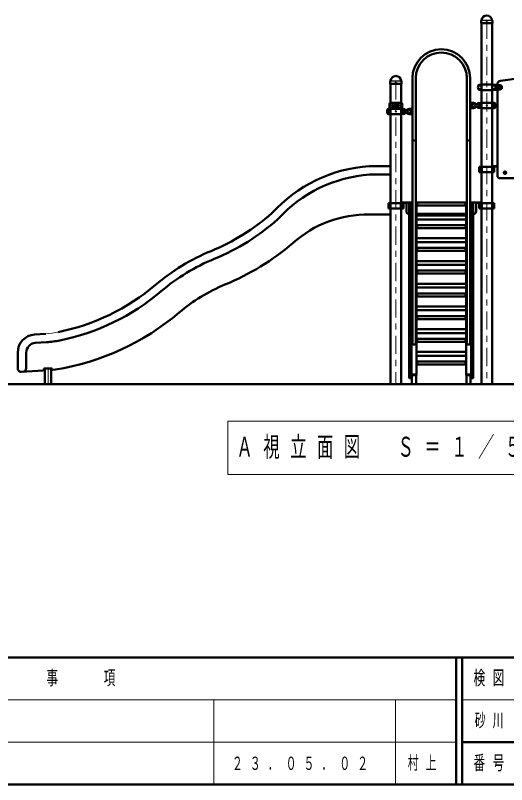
# Model space of a CAD drawing. Units: millimetres on the paper. Extents: x -385 to 0, y -594 to 267.
# Drawn here: x -316.2 to -235.2, y -297 to -170.1 of the extents above; entities that cross this region are included whole.
import ezdxf

# ---------------------------------------------------------------- set-up
doc = ezdxf.new("R2010")
doc.units = ezdxf.units.MM
doc.linetypes.add('USER1', pattern=[4.5, 2.5, -2])
doc.linetypes.add('USER2', pattern=[6, 3, -1, 1, -1])
doc.layers.add('LY_1', color=7, linetype='Continuous', lineweight=50)
doc.styles.add('ＭＳ ゴシック', font='')
doc.styles.get('ＭＳ ゴシック').set_extended_font_data('MS Gothic')

msp = doc.modelspace()

# ---------------------------------------------------------------- linework, layer by layer
at = {"layer": 'LY_1', "color": 140}
for p, q in [((-239.389, -171.356), (-239.381, -170.959)), ((-239.356, -170.901), (-239.334, -170.879)), ((-237.564, -170.901), (-237.586, -170.879)), ((-237.531, -171.356), (-237.539, -170.959)), ((-239.379, -171.366), (-239.389, -171.356)), ((-239.379, -171.366), (-237.541, -171.366)), ((-239.351, -230.946), (-239.351, -171.366)), ((-237.569, -230.946), (-237.569, -171.366)), ((-237.531, -171.356), (-237.541, -171.366)), ((-236.191, -180.878), (-226.345, -179.535)), ((-254.389, -181.356), (-254.381, -180.959)), ((-254.379, -181.366), (-254.389, -181.356)), ((-254.379, -181.366), (-252.541, -181.366)), ((-254.356, -180.901), (-254.334, -180.879)), ((-254.351, -230.946), (-254.351, -181.366)), ((-252.564, -180.901), (-252.586, -180.879)), ((-252.569, -230.946), (-252.569, -181.366)), ((-252.531, -181.356), (-252.541, -181.366)), ((-252.531, -181.356), (-252.539, -180.959)), ((-250.732, -190.946), (-250.732, -180.446)), ((-250.188, -190.946), (-250.188, -180.445)), ((-241.732, -190.946), (-241.732, -180.445)), ((-241.188, -190.946), (-241.188, -180.446)), ((-236.71, -196.546), (-236.71, -181.472)), ((-239.38, -181.496), (-239.696, -181.523)), ((-239.38, -182.396), (-239.696, -182.368)), ((-239.38, -181.496), (-237.54, -181.496)), ((-239.38, -182.396), (-237.54, -182.396)), ((-237.54, -181.496), (-236.279, -181.597)), ((-237.54, -182.396), (-236.279, -182.294)), ((-236.34, -181.9), (-236.26, -181.853)), ((-236.34, -181.9), (-236.34, -181.992)), ((-236.34, -181.992), (-236.26, -182.038)), ((-236.26, -181.853), (-236.18, -181.9)), ((-236.26, -182.038), (-236.18, -181.992)), ((-236.18, -181.9), (-236.18, -181.992)), ((-254.382, -184.496), (-253.53, -184.496)), ((-253.785, -184.76), (-253.825, -184.759)), ((-253.785, -185.131), (-253.825, -185.133)), ((-253.785, -184.946), (-253.785, -184.516)), ((-253.785, -184.946), (-253.785, -185.376)), ((-253.49, -184.536), (-253.49, -185.356)), ((-253.43, -184.536), (-253.43, -185.356)), ((-252.538, -184.496), (-253.39, -184.496)), ((-253.135, -184.946), (-253.135, -184.516)), ((-253.135, -184.76), (-253.095, -184.759)), ((-253.135, -184.946), (-253.135, -185.376)), ((-253.135, -185.131), (-253.095, -185.133)), ((-240.66, -184.506), (-241.188, -184.506)), ((-239.38, -184.496), (-240.01, -184.551)), ((-237.54, -184.496), (-239.38, -184.496)), ((-237.54, -184.496), (-237.224, -184.523)), ((-254.38, -185.496), (-254.696, -185.523)), ((-254.38, -186.396), (-254.696, -186.368)), ((-254.38, -185.396), (-253.53, -185.396)), ((-254.38, -185.496), (-252.54, -185.496)), ((-254.38, -186.396), (-252.54, -186.396)), ((-252.538, -185.396), (-253.39, -185.396)), ((-252.54, -185.496), (-251.91, -185.551)), ((-252.54, -186.396), (-251.91, -186.341)), ((-251.26, -185.506), (-250.732, -185.506)), ((-251.26, -186.386), (-250.732, -186.386)), ((-240.66, -185.386), (-241.188, -185.386)), ((-239.38, -185.396), (-240.01, -185.341)), ((-237.54, -185.396), (-239.38, -185.396)), ((-237.54, -185.396), (-237.224, -185.368)), ((-250.732, -224.176), (-250.732, -190.946)), ((-250.188, -224.176), (-250.188, -190.946)), ((-241.732, -224.176), (-241.732, -190.946)), ((-241.188, -224.176), (-241.188, -190.946)), ((-254.351, -194.946), (-257.84, -194.946)), ((-239.696, -195.066), (-239.696, -195.966)), ((-239.696, -195.066), (-237.224, -195.066)), ((-239.541, -195.066), (-239.541, -195.966)), ((-239.482, -195.066), (-239.482, -195.966)), ((-239.295, -195.066), (-239.295, -195.966)), ((-237.569, -194.946), (-236.71, -194.946)), ((-237.569, -194.992), (-236.71, -194.992)), ((-237.39, -195.066), (-237.39, -195.966)), ((-237.224, -195.066), (-237.224, -195.966)), ((-254.351, -196.346), (-257.762, -196.346)), ((-239.696, -195.966), (-237.224, -195.966)), ((-235.54, -196), (-235.46, -195.953)), ((-235.54, -196), (-235.54, -196.092)), ((-235.54, -196.092), (-235.46, -196.138)), ((-235.46, -195.953), (-235.38, -196)), ((-235.46, -196.138), (-235.38, -196.092)), ((-235.38, -196), (-235.38, -196.092)), ((-236.31, -196.946), (-225.61, -196.946)), ((-254.696, -201.066), (-254.696, -201.966)), ((-252.224, -201.066), (-254.696, -201.066)), ((-254.53, -201.066), (-254.53, -201.966)), ((-252.625, -201.066), (-252.625, -201.966)), ((-252.569, -200.946), (-251.71, -200.946)), ((-252.569, -200.992), (-251.71, -200.992)), ((-252.438, -201.066), (-252.438, -201.966)), ((-252.379, -201.066), (-252.379, -201.966)), ((-252.224, -201.066), (-252.224, -201.966)), ((-251.71, -201.006), (-251.71, -202.446)), ((-250.86, -200.946), (-251.65, -200.946)), ((-251.24, -229.846), (-251.24, -201.046)), ((-250.86, -201.296), (-250.86, -200.882)), ((-250.86, -200.882), (-250.732, -200.882)), ((-250.86, -229.846), (-250.86, -200.946)), ((-250.188, -200.882), (-250.06, -200.882)), ((-250.06, -201.296), (-250.06, -200.882)), ((-245.96, -200.946), (-250.06, -200.946)), ((-250.06, -229.466), (-250.06, -200.946)), ((-249.96, -201.446), (-249.96, -200.946)), ((-245.96, -201.446), (-249.96, -201.446)), ((-245.96, -200.946), (-241.86, -200.946)), ((-245.96, -201.446), (-241.96, -201.446)), ((-241.96, -201.446), (-241.96, -200.946)), ((-241.732, -200.882), (-241.86, -200.882)), ((-241.86, -201.296), (-241.86, -200.882)), ((-241.86, -229.466), (-241.86, -200.946)), ((-241.06, -200.882), (-241.188, -200.882)), ((-241.06, -201.296), (-241.06, -200.882)), ((-241.06, -200.946), (-240.27, -200.946)), ((-241.06, -229.846), (-241.06, -200.946)), ((-240.68, -229.846), (-240.68, -201.046)), ((-239.351, -200.946), (-240.21, -200.946)), ((-239.351, -200.992), (-240.21, -200.992)), ((-240.21, -201.006), (-240.21, -202.446)), ((-239.696, -201.066), (-239.696, -201.966)), ((-239.696, -201.066), (-237.224, -201.066)), ((-239.541, -201.066), (-239.541, -201.966)), ((-239.482, -201.066), (-239.482, -201.966)), ((-239.295, -201.066), (-239.295, -201.966)), ((-237.39, -201.066), (-237.39, -201.966)), ((-237.224, -201.066), (-237.224, -201.966)), ((-254.351, -202.946), (-257.84, -202.946)), ((-252.224, -201.966), (-254.696, -201.966)), ((-251.24, -202.846), (-251.31, -202.846)), ((-245.96, -202.846), (-250.06, -202.846)), ((-245.96, -202.846), (-241.86, -202.846)), ((-240.68, -202.846), (-240.61, -202.846)), ((-239.696, -201.966), (-237.224, -201.966)), ((-250.06, -203.107), (-241.86, -203.107)), ((-250.06, -203.745), (-241.86, -203.745)), ((-245.96, -204.696), (-249.96, -204.696)), ((-249.96, -205.196), (-249.96, -204.696)), ((-245.96, -205.196), (-249.96, -205.196)), ((-245.96, -204.696), (-241.96, -204.696)), ((-245.96, -205.196), (-241.96, -205.196)), ((-241.96, -205.196), (-241.96, -204.696)), ((-250.06, -206.857), (-241.86, -206.857)), ((-250.06, -207.495), (-241.86, -207.495)), ((-245.96, -208.446), (-249.96, -208.446)), ((-249.96, -208.946), (-249.96, -208.446)), ((-245.96, -208.946), (-249.96, -208.946)), ((-245.96, -208.446), (-241.96, -208.446)), ((-245.96, -208.946), (-241.96, -208.946)), ((-241.96, -208.946), (-241.96, -208.446)), ((-250.06, -210.607), (-241.86, -210.607)), ((-250.06, -211.245), (-241.86, -211.245)), ((-245.96, -212.196), (-249.96, -212.196)), ((-249.96, -212.696), (-249.96, -212.196)), ((-245.96, -212.696), (-249.96, -212.696)), ((-245.96, -212.196), (-241.96, -212.196)), ((-245.96, -212.696), (-241.96, -212.696)), ((-241.96, -212.696), (-241.96, -212.196)), ((-250.06, -214.357), (-241.86, -214.357)), ((-250.06, -214.995), (-241.86, -214.995)), ((-245.96, -215.946), (-249.96, -215.946)), ((-249.96, -216.446), (-249.96, -215.946)), ((-245.96, -216.446), (-249.96, -216.446)), ((-245.96, -215.946), (-241.96, -215.946)), ((-245.96, -216.446), (-241.96, -216.446)), ((-241.96, -216.446), (-241.96, -215.946)), ((-250.06, -218.107), (-241.86, -218.107)), ((-250.06, -218.745), (-241.86, -218.745)), ((-245.96, -219.696), (-249.96, -219.696)), ((-249.96, -220.196), (-249.96, -219.696)), ((-245.96, -220.196), (-249.96, -220.196)), ((-245.96, -219.696), (-241.96, -219.696)), ((-245.96, -220.196), (-241.96, -220.196)), ((-241.96, -220.196), (-241.96, -219.696)), ((-250.06, -221.857), (-241.86, -221.857)), ((-311.181, -222.609), (-313.049, -222.739)), ((-250.06, -222.495), (-241.86, -222.495)), ((-311.084, -224.005), (-312.952, -224.136)), ((-245.96, -223.446), (-249.96, -223.446)), ((-249.96, -223.946), (-249.96, -223.446)), ((-245.96, -223.946), (-249.96, -223.946)), ((-245.96, -223.446), (-241.96, -223.446)), ((-245.96, -223.946), (-241.96, -223.946)), ((-241.96, -223.946), (-241.96, -223.446)), ((-315.84, -225.732), (-315.84, -228.306)), ((-314.44, -225.732), (-314.44, -228.292)), ((-250.06, -225.607), (-241.86, -225.607)), ((-250.06, -226.245), (-241.86, -226.245)), ((-311.54, -228.444), (-311.54, -228.555)), ((-310.24, -228.344), (-311.44, -228.344)), ((-311.34, -228.344), (-311.34, -230.946)), ((-310.34, -228.344), (-310.34, -230.946)), ((-245.96, -227.196), (-249.96, -227.196)), ((-249.96, -227.696), (-249.96, -227.196)), ((-245.96, -227.696), (-249.96, -227.696)), ((-245.96, -227.196), (-241.96, -227.196)), ((-245.96, -227.696), (-241.96, -227.696)), ((-241.96, -227.696), (-241.96, -227.196)), ((-311.633, -228.655), (-315.198, -228.904)), ((-309.624, -228.515), (-310.033, -228.543)), ((-250.86, -229.346), (-250.06, -229.346)), ((-250.86, -229.466), (-250.06, -229.466)), ((-250.8, -230.946), (-250.8, -229.466)), ((-250.12, -230.946), (-250.12, -229.466)), ((-241.06, -229.346), (-241.86, -229.346)), ((-241.06, -229.466), (-241.86, -229.466)), ((-241.8, -230.946), (-241.8, -229.466)), ((-241.12, -230.946), (-241.12, -229.466)), ((-251.14, -229.946), (-250.96, -229.946)), ((-240.78, -229.946), (-240.96, -229.946)), ((-243.5, -276), (-243.5, -297)), ((-242.5, -276), (-242.5, -297)), ((-242.5, -290), (0, -290))]:
    msp.add_line(p, q, dxfattribs=at)
at = {"layer": 'LY_1', "lineweight": 13}
for p, q in [((-239.353, -170.936), (-237.567, -170.936)), ((-239.317, -170.866), (-237.606, -170.866)), ((-254.353, -180.936), (-252.567, -180.936)), ((-254.317, -180.866), (-252.606, -180.866)), ((-239.795, -182.131), (-239.795, -181.761)), ((-239.425, -181.761), (-239.795, -181.761)), ((-239.425, -182.131), (-239.795, -182.131)), ((-237.495, -181.761), (-237.125, -181.761)), ((-237.495, -182.131), (-237.125, -182.131)), ((-237.125, -182.131), (-237.125, -181.761)), ((-239.795, -185.131), (-239.795, -184.761)), ((-239.425, -184.761), (-239.795, -184.761)), ((-239.425, -185.131), (-239.795, -185.131)), ((-237.495, -184.761), (-237.125, -184.761)), ((-237.495, -185.131), (-237.125, -185.131)), ((-237.125, -185.131), (-237.125, -184.761)), ((-254.795, -186.131), (-254.795, -185.761)), ((-254.425, -185.761), (-254.795, -185.761)), ((-254.425, -186.131), (-254.795, -186.131)), ((-252.495, -185.761), (-252.125, -185.761)), ((-252.495, -186.131), (-252.125, -186.131)), ((-252.125, -186.131), (-252.125, -185.761)), ((-281.154, -237.044), (-281.154, -245.844)), ((-224.354, -237.044), (-281.154, -237.044)), ((-281.154, -245.844), (-224.354, -245.844)), ((-385, -283), (-243.5, -283)), ((-283.5, -283), (-283.5, -297)), ((-253.5, -283), (-253.5, -297)), ((-242.5, -283), (-187.5, -283)), ((-385, -290), (-243.5, -290))]:
    msp.add_line(p, q, dxfattribs=at)
at = {"layer": 'LY_1', "linetype": 'USER2', "lineweight": 13}
for p, q in [((-238.46, -170.936), (-238.46, -230.946)), ((-253.46, -180.936), (-253.46, -230.946)), ((-310.84, -228.344), (-310.84, -230.946))]:
    msp.add_line(p, q, dxfattribs=at)
at = {"layer": 'LY_1', "linetype": 'USER1', "lineweight": 13}
for p, q in [((-240.01, -184.551), (-240.641, -184.597)), ((-240.01, -185.341), (-240.641, -185.294)), ((-239.36, -184.516), (-239.36, -185.376)), ((-237.56, -184.516), (-237.56, -185.376)), ((-254.36, -185.516), (-254.36, -186.376)), ((-252.56, -185.516), (-252.56, -186.376)), ((-251.91, -185.551), (-251.279, -185.597)), ((-251.91, -186.341), (-251.279, -186.294))]:
    msp.add_line(p, q, dxfattribs=at)
at = {"layer": 'LY_1'}
for p, q in [((-193.677, -230.946), (-320.716, -230.946)), ((-385, -276), (0, -276)), ((-385, -297), (0, -297))]:
    msp.add_line(p, q, dxfattribs=at)
at = {"layer": 'LY_1', "color": 140}
for points in [[(-250.188, -224.176), (-250.19, -224.204), (-250.197, -224.232), (-250.209, -224.259), (-250.224, -224.285), (-250.244, -224.309), (-250.268, -224.331), (-250.294, -224.35), (-250.324, -224.365), (-250.356, -224.378), (-250.39, -224.387), (-250.424, -224.393), (-250.46, -224.395), (-250.496, -224.393), (-250.53, -224.387), (-250.564, -224.378), (-250.596, -224.365), (-250.626, -224.35), (-250.652, -224.331), (-250.676, -224.309), (-250.696, -224.285), (-250.711, -224.259), (-250.723, -224.232), (-250.73, -224.204), (-250.732, -224.176)], [(-241.732, -224.176), (-241.73, -224.204), (-241.723, -224.232), (-241.711, -224.259), (-241.696, -224.285), (-241.676, -224.309), (-241.652, -224.331), (-241.626, -224.35), (-241.596, -224.365), (-241.564, -224.378), (-241.53, -224.387), (-241.496, -224.393), (-241.46, -224.395), (-241.424, -224.393), (-241.39, -224.387), (-241.356, -224.378), (-241.324, -224.365), (-241.294, -224.35), (-241.268, -224.331), (-241.244, -224.309), (-241.224, -224.285), (-241.209, -224.259), (-241.197, -224.232), (-241.19, -224.204), (-241.188, -224.176)]]:
    msp.add_lwpolyline(points, dxfattribs=at)
for centre, radius in [((-238.46, -171.206), 0.06), ((-253.46, -181.206), 0.06), ((-236.26, -181.946), 0.21), ((-236.26, -181.946), 0.15), ((-235.46, -196.046), 0.21)]:
    msp.add_circle(centre, radius, dxfattribs=at)
at = {"layer": 'LY_1', "lineweight": 13}
for centre, radius in [((-236.26, -181.946), 0.24), ((-236.26, -181.946), 0.11), ((-239.61, -184.946), 0.185), ((-239.61, -184.946), 0.1), ((-238.46, -184.946), 0.1), ((-237.31, -184.946), 0.185), ((-237.31, -184.946), 0.1), ((-254.61, -185.946), 0.185), ((-254.61, -185.946), 0.1), ((-253.46, -185.946), 0.1), ((-252.31, -185.946), 0.185), ((-252.31, -185.946), 0.1), ((-235.46, -196.046), 0.24), ((-235.46, -196.046), 0.11)]:
    msp.add_circle(centre, radius, dxfattribs=at)
at = {"layer": 'LY_1', "linetype": 'USER1', "lineweight": 13}
for centre, radius in [((-236.26, -181.946), 0.125), ((-240.66, -184.946), 0.15), ((-251.26, -185.946), 0.15), ((-235.46, -196.046), 0.125)]:
    msp.add_circle(centre, radius, dxfattribs=at)
at = {"layer": 'LY_1', "color": 140}
for centre, radius, start, end in [((-239.297, -170.96), 0.084, 135, 178.99605), ((-239.374, -170.84), 0.056, 315, 353.3676), ((-238.46, -170.946), 0.864, 90, 173.3676), ((-238.46, -170.946), 0.864, 6.6324, 90), ((-237.546, -170.84), 0.056, 186.6324, 225), ((-237.623, -170.96), 0.084, 1.00395, 45), ((-245.96, -180.446), 4.772, 0, 180), ((-245.96, -180.446), 4.228, 0, 180), ((-253.46, -180.946), 0.864, 90, 173.3676), ((-253.46, -180.946), 0.864, 6.6324, 90), ((-254.297, -180.96), 0.084, 135, 178.99605), ((-254.374, -180.84), 0.056, 315, 353.3676), ((-252.546, -180.84), 0.056, 186.6324, 225), ((-252.623, -180.96), 0.084, 1.00395, 45), ((-236.11, -181.472), 0.6, 97.46846, 180), ((-238.91, -181.946), 1, 163.80375, 196.19625), ((-239.678, -181.723), 0.2, 95, 163.80375), ((-239.678, -182.169), 0.2, 196.19625, 265), ((-237.242, -181.723), 0.2, 16.19625, 85), ((-237.242, -182.169), 0.2, 275, 343.80375), ((-238.01, -181.946), 1, 343.80375, 16.19625), ((-236.31, -181.946), 0.35, 275, 85), ((-253.408, -184.946), 1.122, 159.19706, 200.80294), ((-254.382, -184.576), 0.08, 90, 159.19706), ((-253.832, -184.946), 0.187, 88, 272), ((-253.765, -184.516), 0.02, 90, 180), ((-253.53, -184.536), 0.04, 0, 90), ((-253.39, -184.536), 0.04, 90, 180), ((-253.155, -184.516), 0.02, 0, 90), ((-253.089, -184.946), 0.187, 268, 92), ((-252.538, -184.576), 0.08, 20.80294, 90), ((-253.512, -184.946), 1.122, 339.19706, 20.80294), ((-240.66, -184.946), 0.44, 270, 90), ((-238.91, -184.946), 1, 163.80375, 196.19625), ((-239.678, -184.723), 0.2, 95, 163.80375), ((-239.678, -185.169), 0.2, 196.19625, 265), ((-237.242, -184.723), 0.2, 16.19625, 85), ((-237.242, -185.169), 0.2, 275, 343.80375), ((-238.01, -184.946), 1, 343.80375, 16.19625), ((-253.91, -185.946), 1, 163.80375, 196.19625), ((-254.678, -185.723), 0.2, 95, 163.80375), ((-254.678, -186.169), 0.2, 196.19625, 265), ((-254.382, -185.316), 0.08, 200.80294, 270), ((-253.765, -185.376), 0.02, 180, 270), ((-253.53, -185.356), 0.04, 270, 0), ((-253.39, -185.356), 0.04, 180, 270), ((-253.155, -185.376), 0.02, 270, 0), ((-252.538, -185.316), 0.08, 270, 339.19706), ((-252.242, -185.723), 0.2, 16.19625, 85), ((-252.242, -186.169), 0.2, 275, 343.80375), ((-253.01, -185.946), 1, 343.80375, 16.19625), ((-251.26, -185.946), 0.44, 90, 270), ((-250.46, -190.946), 0.272, 0, 180), ((-241.46, -190.946), 0.272, 0, 180), ((-256.175, -218.888), 24, 93.97722, 137.65189), ((-256.175, -218.888), 22.6, 93.97722, 137.84066), ((-257.727, -196.946), 0.6, 90, 96.57666), ((-236.31, -196.546), 0.4, 180, 270), ((-251.65, -201.006), 0.06, 90, 180), ((-251.14, -201.046), 0.1, 90, 180), ((-250.96, -201.046), 0.1, 0, 90), ((-240.96, -201.046), 0.1, 90, 180), ((-240.78, -201.046), 0.1, 0, 90), ((-240.27, -201.006), 0.06, 0, 90), ((-297.526, -175.946), 35.7, 292.37115, 311.40962), ((-258.185, -221.243), 18.3, 88.91966, 131.96535), ((-251.31, -202.446), 0.4, 180, 270), ((-240.61, -202.446), 0.4, 270, 0), ((-297.526, -175.946), 37.1, 292.37115, 311.53042), ((-297.526, -175.946), 41.7, 292.37115, 310.54046), ((-270.884, -240.677), 34.3, 112.37115, 130.36096), ((-270.884, -240.677), 32.9, 112.37115, 130.36096), ((-316.216, -187.339), 35.7, 281.35987, 310.36096), ((-316.216, -187.339), 37.1, 281.35987, 310.36096), ((-270.884, -240.677), 28.3, 112.37115, 130.36096), ((-316.216, -187.339), 41.7, 279.09521, 310.36096), ((-312.84, -225.732), 3, 94, 180), ((-312.84, -225.732), 1.6, 94, 180), ((-312.277, -206.947), 17.1, 274, 281.35987), ((-315.24, -228.306), 0.6, 180, 274), ((-315.04, -228.292), 0.6, 274, 0), ((-311.44, -228.444), 0.1, 90, 180), ((-310.24, -228.444), 0.1, 0, 90), ((-310.04, -228.443), 0.1, 180, 274), ((-311.64, -228.555), 0.1, 274, 0), ((-251.14, -229.846), 0.1, 180, 270), ((-250.96, -229.846), 0.1, 270, 0), ((-240.96, -229.846), 0.1, 180, 270), ((-240.78, -229.846), 0.1, 270, 0)]:
    msp.add_arc(centre, radius, start, end, dxfattribs=at)
at = {"layer": 'LY_1', "lineweight": 13}
for centre, radius, start, end in [((-241.985, -181.946), 2.567, 355.87048, 4.12952), ((-234.935, -181.946), 2.567, 175.87048, 184.12952), ((-241.985, -184.946), 2.567, 355.87048, 4.12952), ((-234.935, -184.946), 2.567, 175.87048, 184.12952), ((-256.985, -185.946), 2.567, 355.87048, 4.12952), ((-249.935, -185.946), 2.567, 175.87048, 184.12952), ((-312.277, -206.947), 15.7, 274, 281.35987)]:
    msp.add_arc(centre, radius, start, end, dxfattribs=at)
at = {"layer": 'LY_1', "linetype": 'USER1', "lineweight": 13}
for centre, radius, start, end in [((-240.61, -184.946), 0.35, 95, 265), ((-239.38, -184.516), 0.02, 0, 91.98888), ((-252.54, -185.516), 0.02, 88.01112, 180), ((-252.54, -186.376), 0.02, 180, 270), ((-251.31, -185.946), 0.35, 275, 85), ((-239.38, -185.376), 0.02, 270, 0)]:
    msp.add_arc(centre, radius, start, end, dxfattribs=at)

# ---------------------------------------------------------------- texts
at = {"layer": 'LY_1', "style": 'ＭＳ ゴシック'}
for s, insert, char_height, attachment_point in [('\\T1.64;\\W0.6;Ａ視立面図\u3000Ｓ＝１／５０', (-279.754, -241.444), 3.299, 4), ('\\T1.64;\\W0.6;改\u3000\u3000訂\u3000\u3000事\u3000\u3000項', (-314.25, -279.5), 2.346, 5), ('\\T1.64;\\W0.6;検図', (-237.5, -279.5), 2.346, 5), ('\\T1.64;\\W0.6;砂川', (-237.5, -286.5), 2.199, 5), ('\\T1.64;\\W0.6;番号', (-237.5, -293.5), 2.346, 5), ('\\T1.64;\\W0.6;２３．０５．０２', (-280.5, -293.5), 2.199, 4), ('\\T1.64;\\W0.6;村上', (-251.5, -293.5), 2.199, 4)]:
    msp.add_mtext(s, dxfattribs=dict(at, insert=insert, char_height=char_height, attachment_point=attachment_point))

doc.saveas('drawing.dxf')
